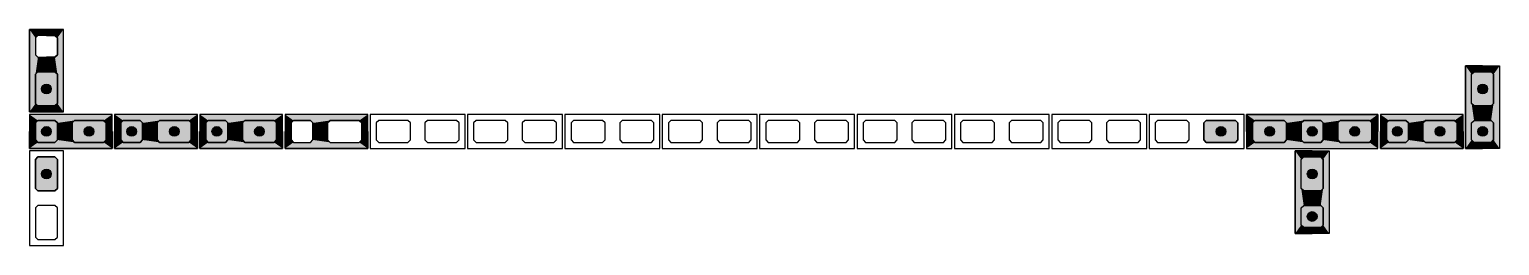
# Model space of a CAD drawing. Extents: x -1.9 to 86, y -1.6 to 61.
# Drawn here: x 35.64 to 47.72, y 27.08 to 28.86 of the extents above; entities that cross this region are included whole.
import ezdxf

# ---------------------------------------------------------------- set-up
doc = ezdxf.new("R2010")
doc.units = 0
doc.header["$MEASUREMENT"] = 0
for name, color, linetype in [('PENA_01', 1, 'CONTINUOUS'), ('PENA_02', 2, 'CONTINUOUS'), ('PENA_03', 3, 'CONTINUOUS'), ('PENA_11', 252, 'CONTINUOUS'), ('PENA_19', 240, 'CONTINUOUS'), ('PENA_21', 100, 'CONTINUOUS')]:
    doc.layers.add(name, color=color, linetype=linetype)

msp = doc.modelspace()

# ---------------------------------------------------------------- linework, layer by layer
at = {"layer": 'PENA_01', "linetype": 'Continuous'}
for points in [[(35.686, 28.788), (35.686, 28.648), (35.706, 28.628), (35.846, 28.628), (35.866, 28.648), (35.866, 28.788), (35.846, 28.808), (35.706, 28.808), (35.686, 28.788)], [(35.686, 28.488), (35.686, 28.248), (35.706, 28.228), (35.846, 28.228), (35.866, 28.248), (35.866, 28.488), (35.846, 28.508), (35.706, 28.508), (35.686, 28.488)], [(47.486, 28.248), (47.486, 28.488), (47.506, 28.508), (47.646, 28.508), (47.666, 28.488), (47.666, 28.248), (47.646, 28.228), (47.506, 28.228), (47.486, 28.248)], [(35.706, 27.928), (35.846, 27.928), (35.866, 27.948), (35.866, 28.088), (35.846, 28.108), (35.706, 28.108), (35.686, 28.088), (35.686, 27.948), (35.706, 27.928)], [(36.006, 27.928), (36.246, 27.928), (36.266, 27.948), (36.266, 28.088), (36.246, 28.108), (36.006, 28.108), (35.986, 28.088), (35.986, 27.948), (36.006, 27.928)], [(36.406, 27.928), (36.546, 27.928), (36.566, 27.948), (36.566, 28.088), (36.546, 28.108), (36.406, 28.108), (36.386, 28.088), (36.386, 27.948), (36.406, 27.928)], [(36.706, 27.928), (36.946, 27.928), (36.966, 27.948), (36.966, 28.088), (36.946, 28.108), (36.706, 28.108), (36.686, 28.088), (36.686, 27.948), (36.706, 27.928)], [(37.106, 27.928), (37.246, 27.928), (37.266, 27.948), (37.266, 28.088), (37.246, 28.108), (37.106, 28.108), (37.086, 28.088), (37.086, 27.948), (37.106, 27.928)], [(37.406, 27.928), (37.646, 27.928), (37.666, 27.948), (37.666, 28.088), (37.646, 28.108), (37.406, 28.108), (37.386, 28.088), (37.386, 27.948), (37.406, 27.928)], [(37.806, 27.928), (37.946, 27.928), (37.966, 27.948), (37.966, 28.088), (37.946, 28.108), (37.806, 28.108), (37.786, 28.088), (37.786, 27.948), (37.806, 27.928)], [(38.106, 27.928), (38.346, 27.928), (38.366, 27.948), (38.366, 28.088), (38.346, 28.108), (38.106, 28.108), (38.086, 28.088), (38.086, 27.948), (38.106, 27.928)], [(38.486, 27.948), (38.506, 27.928), (38.746, 27.928), (38.766, 27.948), (38.766, 28.088), (38.746, 28.108), (38.506, 28.108), (38.486, 28.088), (38.486, 27.948)], [(38.886, 27.948), (38.906, 27.928), (39.146, 27.928), (39.166, 27.948), (39.166, 28.088), (39.146, 28.108), (38.906, 28.108), (38.886, 28.088), (38.886, 27.948)], [(39.286, 27.948), (39.306, 27.928), (39.546, 27.928), (39.566, 27.948), (39.566, 28.088), (39.546, 28.108), (39.306, 28.108), (39.286, 28.088), (39.286, 27.948)], [(39.686, 27.948), (39.706, 27.928), (39.946, 27.928), (39.966, 27.948), (39.966, 28.088), (39.946, 28.108), (39.706, 28.108), (39.686, 28.088), (39.686, 27.948)], [(40.086, 27.948), (40.106, 27.928), (40.346, 27.928), (40.366, 27.948), (40.366, 28.088), (40.346, 28.108), (40.106, 28.108), (40.086, 28.088), (40.086, 27.948)], [(40.486, 27.948), (40.506, 27.928), (40.746, 27.928), (40.766, 27.948), (40.766, 28.088), (40.746, 28.108), (40.506, 28.108), (40.486, 28.088), (40.486, 27.948)], [(40.886, 27.948), (40.906, 27.928), (41.146, 27.928), (41.166, 27.948), (41.166, 28.088), (41.146, 28.108), (40.906, 28.108), (40.886, 28.088), (40.886, 27.948)], [(41.286, 27.948), (41.306, 27.928), (41.546, 27.928), (41.566, 27.948), (41.566, 28.088), (41.546, 28.108), (41.306, 28.108), (41.286, 28.088), (41.286, 27.948)], [(41.686, 27.948), (41.706, 27.928), (41.946, 27.928), (41.966, 27.948), (41.966, 28.088), (41.946, 28.108), (41.706, 28.108), (41.686, 28.088), (41.686, 27.948)], [(42.086, 27.948), (42.106, 27.928), (42.346, 27.928), (42.366, 27.948), (42.366, 28.088), (42.346, 28.108), (42.106, 28.108), (42.086, 28.088), (42.086, 27.948)], [(42.486, 27.948), (42.506, 27.928), (42.746, 27.928), (42.766, 27.948), (42.766, 28.088), (42.746, 28.108), (42.506, 28.108), (42.486, 28.088), (42.486, 27.948)], [(42.886, 27.948), (42.906, 27.928), (43.146, 27.928), (43.166, 27.948), (43.166, 28.088), (43.146, 28.108), (42.906, 28.108), (42.886, 28.088), (42.886, 27.948)], [(43.286, 27.948), (43.306, 27.928), (43.546, 27.928), (43.566, 27.948), (43.566, 28.088), (43.546, 28.108), (43.306, 28.108), (43.286, 28.088), (43.286, 27.948)], [(43.686, 27.948), (43.706, 27.928), (43.946, 27.928), (43.966, 27.948), (43.966, 28.088), (43.946, 28.108), (43.706, 28.108), (43.686, 28.088), (43.686, 27.948)], [(44.086, 27.948), (44.106, 27.928), (44.346, 27.928), (44.366, 27.948), (44.366, 28.088), (44.346, 28.108), (44.106, 28.108), (44.086, 28.088), (44.086, 27.948)], [(44.486, 27.948), (44.506, 27.928), (44.746, 27.928), (44.766, 27.948), (44.766, 28.088), (44.746, 28.108), (44.506, 28.108), (44.486, 28.088), (44.486, 27.948)], [(44.886, 27.948), (44.906, 27.928), (45.146, 27.928), (45.166, 27.948), (45.166, 28.088), (45.146, 28.108), (44.906, 28.108), (44.886, 28.088), (44.886, 27.948)], [(45.286, 27.948), (45.306, 27.928), (45.546, 27.928), (45.566, 27.948), (45.566, 28.088), (45.546, 28.108), (45.306, 28.108), (45.286, 28.088), (45.286, 27.948)], [(45.966, 28.088), (45.946, 28.108), (45.706, 28.108), (45.686, 28.088), (45.686, 27.948), (45.706, 27.928), (45.946, 27.928), (45.966, 27.948), (45.966, 28.088)], [(46.266, 28.088), (46.246, 28.108), (46.106, 28.108), (46.086, 28.088), (46.086, 27.948), (46.106, 27.928), (46.246, 27.928), (46.266, 27.948), (46.266, 28.088)], [(46.666, 28.088), (46.646, 28.108), (46.406, 28.108), (46.386, 28.088), (46.386, 27.948), (46.406, 27.928), (46.646, 27.928), (46.666, 27.948), (46.666, 28.088)], [(46.806, 27.928), (46.946, 27.928), (46.966, 27.948), (46.966, 28.088), (46.946, 28.108), (46.806, 28.108), (46.786, 28.088), (46.786, 27.948), (46.806, 27.928)], [(47.106, 27.928), (47.346, 27.928), (47.366, 27.948), (47.366, 28.088), (47.346, 28.108), (47.106, 28.108), (47.086, 28.088), (47.086, 27.948), (47.106, 27.928)], [(47.486, 27.948), (47.486, 28.088), (47.506, 28.108), (47.646, 28.108), (47.666, 28.088), (47.666, 27.948), (47.646, 27.928), (47.506, 27.928), (47.486, 27.948)], [(35.706, 27.808), (35.686, 27.788), (35.686, 27.548), (35.706, 27.528), (35.846, 27.528), (35.866, 27.548), (35.866, 27.788), (35.846, 27.808), (35.706, 27.808)], [(46.086, 27.548), (46.086, 27.788), (46.106, 27.808), (46.246, 27.808), (46.266, 27.788), (46.266, 27.548), (46.246, 27.528), (46.106, 27.528), (46.086, 27.548)], [(35.706, 27.408), (35.686, 27.388), (35.686, 27.148), (35.706, 27.128), (35.846, 27.128), (35.866, 27.148), (35.866, 27.388), (35.846, 27.408), (35.706, 27.408)], [(46.086, 27.248), (46.086, 27.388), (46.106, 27.408), (46.246, 27.408), (46.266, 27.388), (46.266, 27.248), (46.246, 27.228), (46.106, 27.228), (46.086, 27.248)]]:
    msp.add_lwpolyline(points, dxfattribs=at)
at = {"layer": 'PENA_02', "linetype": 'Continuous'}
for p, q in [((46.716, 28.158), (45.636, 28.158)), ((45.636, 28.158), (45.636, 27.878)), ((46.716, 27.878), (46.716, 28.158)), ((45.636, 27.878), (46.716, 27.878))]:
    msp.add_line(p, q, dxfattribs=at)
for points in [[(35.636, 28.858), (35.636, 28.178), (35.916, 28.178), (35.916, 28.858), (35.636, 28.858)], [(47.436, 27.878), (47.436, 28.558), (47.716, 28.558), (47.716, 27.878), (47.436, 27.878)], [(35.636, 27.878), (36.316, 27.878), (36.316, 28.158), (35.636, 28.158), (35.636, 27.878)], [(36.336, 27.878), (37.016, 27.878), (37.016, 28.158), (36.336, 28.158), (36.336, 27.878)], [(37.036, 27.878), (37.716, 27.878), (37.716, 28.158), (37.036, 28.158), (37.036, 27.878)], [(37.736, 27.878), (38.416, 27.878), (38.416, 28.158), (37.736, 28.158), (37.736, 27.878)], [(38.436, 27.878), (39.216, 27.878), (39.216, 28.158), (38.436, 28.158), (38.436, 27.878)], [(39.236, 27.878), (40.016, 27.878), (40.016, 28.158), (39.236, 28.158), (39.236, 27.878)], [(40.036, 27.878), (40.816, 27.878), (40.816, 28.158), (40.036, 28.158), (40.036, 27.878)], [(40.836, 27.878), (41.616, 27.878), (41.616, 28.158), (40.836, 28.158), (40.836, 27.878)], [(41.636, 27.878), (42.416, 27.878), (42.416, 28.158), (41.636, 28.158), (41.636, 27.878)], [(42.436, 27.878), (43.216, 27.878), (43.216, 28.158), (42.436, 28.158), (42.436, 27.878)], [(43.236, 27.878), (44.016, 27.878), (44.016, 28.158), (43.236, 28.158), (43.236, 27.878)], [(44.036, 27.878), (44.816, 27.878), (44.816, 28.158), (44.036, 28.158), (44.036, 27.878)], [(44.836, 27.878), (45.616, 27.878), (45.616, 28.158), (44.836, 28.158), (44.836, 27.878)], [(46.736, 27.878), (47.416, 27.878), (47.416, 28.158), (46.736, 28.158), (46.736, 27.878)], [(35.636, 27.858), (35.636, 27.078), (35.916, 27.078), (35.916, 27.858), (35.636, 27.858)], [(46.036, 27.178), (46.036, 27.858), (46.316, 27.858), (46.316, 27.178), (46.036, 27.178)]]:
    msp.add_lwpolyline(points, dxfattribs=at)
at = {"layer": 'PENA_03', "linetype": 'Continuous'}
for points in [[(35.706, 28.228), (35.686, 28.248), (35.686, 28.488), (35.706, 28.508), (35.846, 28.508), (35.866, 28.488), (35.866, 28.248), (35.846, 28.228), (35.706, 28.228)], [(47.646, 28.508), (47.666, 28.488), (47.666, 28.248), (47.646, 28.228), (47.506, 28.228), (47.486, 28.248), (47.486, 28.488), (47.506, 28.508), (47.646, 28.508)], [(35.846, 28.108), (35.866, 28.088), (35.866, 27.948), (35.846, 27.928), (35.706, 27.928), (35.686, 27.948), (35.686, 28.088), (35.706, 28.108), (35.846, 28.108)], [(36.266, 27.948), (36.246, 27.928), (36.006, 27.928), (35.986, 27.948), (35.986, 28.088), (36.006, 28.108), (36.246, 28.108), (36.266, 28.088), (36.266, 27.948)], [(36.546, 28.108), (36.566, 28.088), (36.566, 27.948), (36.546, 27.928), (36.406, 27.928), (36.386, 27.948), (36.386, 28.088), (36.406, 28.108), (36.546, 28.108)], [(36.966, 27.948), (36.946, 27.928), (36.706, 27.928), (36.686, 27.948), (36.686, 28.088), (36.706, 28.108), (36.946, 28.108), (36.966, 28.088), (36.966, 27.948)], [(37.246, 28.108), (37.266, 28.088), (37.266, 27.948), (37.246, 27.928), (37.106, 27.928), (37.086, 27.948), (37.086, 28.088), (37.106, 28.108), (37.246, 28.108)], [(37.666, 27.948), (37.646, 27.928), (37.406, 27.928), (37.386, 27.948), (37.386, 28.088), (37.406, 28.108), (37.646, 28.108), (37.666, 28.088), (37.666, 27.948)], [(45.566, 27.948), (45.546, 27.928), (45.306, 27.928), (45.286, 27.948), (45.286, 28.088), (45.306, 28.108), (45.546, 28.108), (45.566, 28.088), (45.566, 27.948)], [(45.966, 27.948), (45.946, 27.928), (45.706, 27.928), (45.686, 27.948), (45.686, 28.088), (45.706, 28.108), (45.946, 28.108), (45.966, 28.088), (45.966, 27.948)], [(46.246, 28.108), (46.266, 28.088), (46.266, 27.948), (46.246, 27.928), (46.106, 27.928), (46.086, 27.948), (46.086, 28.088), (46.106, 28.108), (46.246, 28.108)], [(46.666, 27.948), (46.646, 27.928), (46.406, 27.928), (46.386, 27.948), (46.386, 28.088), (46.406, 28.108), (46.646, 28.108), (46.666, 28.088), (46.666, 27.948)], [(46.946, 28.108), (46.966, 28.088), (46.966, 27.948), (46.946, 27.928), (46.806, 27.928), (46.786, 27.948), (46.786, 28.088), (46.806, 28.108), (46.946, 28.108)], [(47.366, 27.948), (47.346, 27.928), (47.106, 27.928), (47.086, 27.948), (47.086, 28.088), (47.106, 28.108), (47.346, 28.108), (47.366, 28.088), (47.366, 27.948)], [(47.486, 28.088), (47.506, 28.108), (47.646, 28.108), (47.666, 28.088), (47.666, 27.948), (47.646, 27.928), (47.506, 27.928), (47.486, 27.948), (47.486, 28.088)], [(35.846, 27.808), (35.866, 27.788), (35.866, 27.548), (35.846, 27.528), (35.706, 27.528), (35.686, 27.548), (35.686, 27.788), (35.706, 27.808), (35.846, 27.808)], [(46.246, 27.808), (46.266, 27.788), (46.266, 27.548), (46.246, 27.528), (46.106, 27.528), (46.086, 27.548), (46.086, 27.788), (46.106, 27.808), (46.246, 27.808)], [(46.086, 27.388), (46.106, 27.408), (46.246, 27.408), (46.266, 27.388), (46.266, 27.248), (46.246, 27.228), (46.106, 27.228), (46.086, 27.248), (46.086, 27.388)]]:
    msp.add_lwpolyline(points, dxfattribs=at)
for centre in [(35.776, 28.368), (47.576, 28.368), (35.776, 28.018), (36.126, 28.018), (36.476, 28.018), (36.826, 28.018), (37.176, 28.018), (37.526, 28.018), (45.426, 28.018), (45.826, 28.018), (46.176, 28.018), (46.526, 28.018), (46.876, 28.018), (47.226, 28.018), (47.576, 28.018), (35.776, 27.668), (46.176, 27.668), (46.176, 27.318)]:
    msp.add_circle(centre, 0.04, dxfattribs=at)
for points in [[(35.816, 28.368), (35.756, 28.403), (35.738, 28.382)], [(35.816, 28.368), (35.783, 28.408), (35.756, 28.403)], [(35.816, 28.368), (35.806, 28.394), (35.783, 28.408)], [(47.616, 28.368), (47.556, 28.403), (47.538, 28.382)], [(47.616, 28.368), (47.583, 28.408), (47.556, 28.403)], [(47.616, 28.368), (47.606, 28.394), (47.583, 28.408)], [(35.816, 28.368), (35.738, 28.382), (35.738, 28.354)], [(35.816, 28.368), (35.738, 28.354), (35.756, 28.333)], [(35.816, 28.368), (35.756, 28.333), (35.783, 28.329)], [(35.816, 28.368), (35.783, 28.329), (35.806, 28.342)], [(35.816, 28.368), (35.806, 28.342), (35.816, 28.368)], [(47.616, 28.368), (47.538, 28.382), (47.538, 28.354)], [(47.616, 28.368), (47.538, 28.354), (47.556, 28.333)], [(47.616, 28.368), (47.556, 28.333), (47.583, 28.329)], [(47.616, 28.368), (47.583, 28.329), (47.606, 28.342)], [(47.616, 28.368), (47.606, 28.342), (47.616, 28.368)], [(35.816, 28.018), (35.756, 28.053), (35.738, 28.032)], [(35.816, 28.018), (35.738, 28.032), (35.738, 28.004)], [(35.816, 28.018), (35.783, 28.058), (35.756, 28.053)], [(35.816, 28.018), (35.806, 28.044), (35.783, 28.058)], [(36.166, 28.018), (36.106, 28.053), (36.088, 28.032)], [(36.166, 28.018), (36.088, 28.032), (36.088, 28.004)], [(36.166, 28.018), (36.133, 28.058), (36.106, 28.053)], [(36.166, 28.018), (36.156, 28.044), (36.133, 28.058)], [(36.516, 28.018), (36.456, 28.053), (36.438, 28.032)], [(36.516, 28.018), (36.438, 28.032), (36.438, 28.004)], [(36.516, 28.018), (36.483, 28.058), (36.456, 28.053)], [(36.516, 28.018), (36.506, 28.044), (36.483, 28.058)], [(36.866, 28.018), (36.806, 28.053), (36.788, 28.032)], [(36.866, 28.018), (36.788, 28.032), (36.788, 28.004)], [(36.866, 28.018), (36.833, 28.058), (36.806, 28.053)], [(36.866, 28.018), (36.856, 28.044), (36.833, 28.058)], [(37.216, 28.018), (37.156, 28.053), (37.138, 28.032)], [(37.216, 28.018), (37.138, 28.032), (37.138, 28.004)], [(37.216, 28.018), (37.183, 28.058), (37.156, 28.053)], [(37.216, 28.018), (37.206, 28.044), (37.183, 28.058)], [(37.566, 28.018), (37.506, 28.053), (37.488, 28.032)], [(37.566, 28.018), (37.488, 28.032), (37.488, 28.004)], [(37.566, 28.018), (37.533, 28.058), (37.506, 28.053)], [(37.566, 28.018), (37.556, 28.044), (37.533, 28.058)], [(45.466, 28.018), (45.406, 28.053), (45.388, 28.032)], [(45.466, 28.018), (45.388, 28.032), (45.388, 28.004)], [(45.466, 28.018), (45.433, 28.058), (45.406, 28.053)], [(45.466, 28.018), (45.456, 28.044), (45.433, 28.058)], [(45.866, 28.018), (45.806, 28.053), (45.788, 28.032)], [(45.866, 28.018), (45.788, 28.032), (45.788, 28.004)], [(45.866, 28.018), (45.833, 28.058), (45.806, 28.053)], [(45.866, 28.018), (45.856, 28.044), (45.833, 28.058)], [(46.216, 28.018), (46.156, 28.053), (46.138, 28.032)], [(46.216, 28.018), (46.138, 28.032), (46.138, 28.004)], [(46.216, 28.018), (46.183, 28.058), (46.156, 28.053)], [(46.216, 28.018), (46.206, 28.044), (46.183, 28.058)], [(46.566, 28.018), (46.506, 28.053), (46.488, 28.032)], [(46.566, 28.018), (46.488, 28.032), (46.488, 28.004)], [(46.566, 28.018), (46.533, 28.058), (46.506, 28.053)], [(46.566, 28.018), (46.556, 28.044), (46.533, 28.058)], [(46.916, 28.018), (46.856, 28.053), (46.838, 28.032)], [(46.916, 28.018), (46.838, 28.032), (46.838, 28.004)], [(46.916, 28.018), (46.883, 28.058), (46.856, 28.053)], [(46.916, 28.018), (46.906, 28.044), (46.883, 28.058)], [(47.266, 28.018), (47.206, 28.053), (47.188, 28.032)], [(47.266, 28.018), (47.188, 28.032), (47.188, 28.004)], [(47.266, 28.018), (47.233, 28.058), (47.206, 28.053)], [(47.266, 28.018), (47.256, 28.044), (47.233, 28.058)], [(47.616, 28.018), (47.556, 28.053), (47.538, 28.032)], [(47.616, 28.018), (47.538, 28.032), (47.538, 28.004)], [(47.616, 28.018), (47.583, 28.058), (47.556, 28.053)], [(47.616, 28.018), (47.606, 28.044), (47.583, 28.058)], [(35.816, 28.018), (35.738, 28.004), (35.756, 27.983)], [(35.816, 28.018), (35.756, 27.983), (35.783, 27.979)], [(35.816, 28.018), (35.783, 27.979), (35.806, 27.992)], [(35.816, 28.018), (35.806, 27.992), (35.816, 28.018)], [(36.166, 28.018), (36.088, 28.004), (36.106, 27.983)], [(36.166, 28.018), (36.106, 27.983), (36.133, 27.979)], [(36.166, 28.018), (36.133, 27.979), (36.156, 27.992)], [(36.166, 28.018), (36.156, 27.992), (36.166, 28.018)], [(36.516, 28.018), (36.438, 28.004), (36.456, 27.983)], [(36.516, 28.018), (36.456, 27.983), (36.483, 27.979)], [(36.516, 28.018), (36.483, 27.979), (36.506, 27.992)], [(36.516, 28.018), (36.506, 27.992), (36.516, 28.018)], [(36.866, 28.018), (36.788, 28.004), (36.806, 27.983)], [(36.866, 28.018), (36.806, 27.983), (36.833, 27.979)], [(36.866, 28.018), (36.833, 27.979), (36.856, 27.992)], [(36.866, 28.018), (36.856, 27.992), (36.866, 28.018)], [(37.216, 28.018), (37.138, 28.004), (37.156, 27.983)], [(37.216, 28.018), (37.156, 27.983), (37.183, 27.979)], [(37.216, 28.018), (37.183, 27.979), (37.206, 27.992)], [(37.216, 28.018), (37.206, 27.992), (37.216, 28.018)], [(37.566, 28.018), (37.488, 28.004), (37.506, 27.983)], [(37.566, 28.018), (37.506, 27.983), (37.533, 27.979)], [(37.566, 28.018), (37.533, 27.979), (37.556, 27.992)], [(37.566, 28.018), (37.556, 27.992), (37.566, 28.018)], [(45.466, 28.018), (45.388, 28.004), (45.406, 27.983)], [(45.466, 28.018), (45.406, 27.983), (45.433, 27.979)], [(45.466, 28.018), (45.433, 27.979), (45.456, 27.992)], [(45.466, 28.018), (45.456, 27.992), (45.466, 28.018)], [(45.866, 28.018), (45.788, 28.004), (45.806, 27.983)], [(45.866, 28.018), (45.806, 27.983), (45.833, 27.979)], [(45.866, 28.018), (45.833, 27.979), (45.856, 27.992)], [(45.866, 28.018), (45.856, 27.992), (45.866, 28.018)], [(46.216, 28.018), (46.138, 28.004), (46.156, 27.983)], [(46.216, 28.018), (46.156, 27.983), (46.183, 27.979)], [(46.216, 28.018), (46.183, 27.979), (46.206, 27.992)], [(46.216, 28.018), (46.206, 27.992), (46.216, 28.018)], [(46.566, 28.018), (46.488, 28.004), (46.506, 27.983)], [(46.566, 28.018), (46.506, 27.983), (46.533, 27.979)], [(46.566, 28.018), (46.533, 27.979), (46.556, 27.992)], [(46.566, 28.018), (46.556, 27.992), (46.566, 28.018)], [(46.916, 28.018), (46.838, 28.004), (46.856, 27.983)], [(46.916, 28.018), (46.856, 27.983), (46.883, 27.979)], [(46.916, 28.018), (46.883, 27.979), (46.906, 27.992)], [(46.916, 28.018), (46.906, 27.992), (46.916, 28.018)], [(47.266, 28.018), (47.188, 28.004), (47.206, 27.983)], [(47.266, 28.018), (47.206, 27.983), (47.233, 27.979)], [(47.266, 28.018), (47.233, 27.979), (47.256, 27.992)], [(47.266, 28.018), (47.256, 27.992), (47.266, 28.018)], [(47.616, 28.018), (47.538, 28.004), (47.556, 27.983)], [(47.616, 28.018), (47.556, 27.983), (47.583, 27.979)], [(47.616, 28.018), (47.583, 27.979), (47.606, 27.992)], [(47.616, 28.018), (47.606, 27.992), (47.616, 28.018)], [(35.816, 27.668), (35.756, 27.703), (35.738, 27.682)], [(35.816, 27.668), (35.738, 27.682), (35.738, 27.654)], [(35.816, 27.668), (35.738, 27.654), (35.756, 27.633)], [(35.816, 27.668), (35.783, 27.708), (35.756, 27.703)], [(35.816, 27.668), (35.756, 27.633), (35.783, 27.629)], [(35.816, 27.668), (35.806, 27.694), (35.783, 27.708)], [(35.816, 27.668), (35.783, 27.629), (35.806, 27.642)], [(35.816, 27.668), (35.806, 27.642), (35.816, 27.668)], [(46.216, 27.668), (46.156, 27.703), (46.138, 27.682)], [(46.216, 27.668), (46.138, 27.682), (46.138, 27.654)], [(46.216, 27.668), (46.138, 27.654), (46.156, 27.633)], [(46.216, 27.668), (46.183, 27.708), (46.156, 27.703)], [(46.216, 27.668), (46.156, 27.633), (46.183, 27.629)], [(46.216, 27.668), (46.206, 27.694), (46.183, 27.708)], [(46.216, 27.668), (46.183, 27.629), (46.206, 27.642)], [(46.216, 27.668), (46.206, 27.642), (46.216, 27.668)], [(46.216, 27.318), (46.156, 27.353), (46.138, 27.332)], [(46.216, 27.318), (46.138, 27.332), (46.138, 27.304)], [(46.216, 27.318), (46.138, 27.304), (46.156, 27.283)], [(46.216, 27.318), (46.183, 27.358), (46.156, 27.353)], [(46.216, 27.318), (46.156, 27.283), (46.183, 27.279)], [(46.216, 27.318), (46.206, 27.344), (46.183, 27.358)], [(46.216, 27.318), (46.183, 27.279), (46.206, 27.292)], [(46.216, 27.318), (46.206, 27.292), (46.216, 27.318)]]:
    msp.add_solid(points, dxfattribs=at)
at = {"layer": 'PENA_11', "linetype": 'Continuous'}
for points in [[(35.706, 28.228), (35.686, 28.488), (35.706, 28.508)], [(35.706, 28.228), (35.686, 28.248), (35.686, 28.488)], [(35.706, 28.228), (35.706, 28.508), (35.846, 28.508)], [(35.706, 28.228), (35.846, 28.508), (35.866, 28.488)], [(35.706, 28.228), (35.866, 28.488), (35.866, 28.248)], [(47.646, 28.508), (47.506, 28.228), (47.486, 28.248)], [(47.646, 28.508), (47.486, 28.248), (47.486, 28.488)], [(47.646, 28.508), (47.486, 28.488), (47.506, 28.508)], [(47.646, 28.508), (47.646, 28.228), (47.506, 28.228)], [(47.646, 28.508), (47.506, 28.508), (47.646, 28.508)], [(47.646, 28.508), (47.666, 28.488), (47.666, 28.248)], [(47.646, 28.508), (47.666, 28.248), (47.646, 28.228)], [(35.706, 28.228), (35.866, 28.248), (35.846, 28.228)], [(35.706, 28.228), (35.846, 28.228), (35.706, 28.228)], [(35.846, 28.108), (35.706, 27.928), (35.686, 27.948)], [(35.846, 28.108), (35.686, 27.948), (35.686, 28.088)], [(35.846, 28.108), (35.686, 28.088), (35.706, 28.108)], [(35.846, 28.108), (35.846, 27.928), (35.706, 27.928)], [(35.846, 28.108), (35.706, 28.108), (35.846, 28.108)], [(35.846, 28.108), (35.866, 28.088), (35.866, 27.948)], [(35.846, 28.108), (35.866, 27.948), (35.846, 27.928)], [(36.266, 27.948), (35.986, 28.088), (36.006, 28.108)], [(36.266, 27.948), (35.986, 27.948), (35.986, 28.088)], [(36.266, 27.948), (36.006, 28.108), (36.246, 28.108)], [(36.266, 27.948), (36.246, 28.108), (36.266, 28.088)], [(36.266, 27.948), (36.266, 28.088), (36.266, 27.948)], [(36.546, 28.108), (36.406, 27.928), (36.386, 27.948)], [(36.546, 28.108), (36.386, 27.948), (36.386, 28.088)], [(36.546, 28.108), (36.386, 28.088), (36.406, 28.108)], [(36.546, 28.108), (36.546, 27.928), (36.406, 27.928)], [(36.546, 28.108), (36.406, 28.108), (36.546, 28.108)], [(36.546, 28.108), (36.566, 28.088), (36.566, 27.948)], [(36.546, 28.108), (36.566, 27.948), (36.546, 27.928)], [(36.966, 27.948), (36.686, 28.088), (36.706, 28.108)], [(36.966, 27.948), (36.686, 27.948), (36.686, 28.088)], [(36.966, 27.948), (36.706, 28.108), (36.946, 28.108)], [(36.966, 27.948), (36.946, 28.108), (36.966, 28.088)], [(36.966, 27.948), (36.966, 28.088), (36.966, 27.948)], [(37.246, 28.108), (37.106, 27.928), (37.086, 27.948)], [(37.246, 28.108), (37.086, 27.948), (37.086, 28.088)], [(37.246, 28.108), (37.086, 28.088), (37.106, 28.108)], [(37.246, 28.108), (37.246, 27.928), (37.106, 27.928)], [(37.246, 28.108), (37.106, 28.108), (37.246, 28.108)], [(37.246, 28.108), (37.266, 28.088), (37.266, 27.948)], [(37.246, 28.108), (37.266, 27.948), (37.246, 27.928)], [(37.666, 27.948), (37.386, 28.088), (37.406, 28.108)], [(37.666, 27.948), (37.386, 27.948), (37.386, 28.088)], [(37.666, 27.948), (37.406, 28.108), (37.646, 28.108)], [(37.666, 27.948), (37.646, 28.108), (37.666, 28.088)], [(37.666, 27.948), (37.666, 28.088), (37.666, 27.948)], [(45.566, 27.948), (45.286, 28.088), (45.306, 28.108)], [(45.566, 27.948), (45.286, 27.948), (45.286, 28.088)], [(45.566, 27.948), (45.306, 28.108), (45.546, 28.108)], [(45.566, 27.948), (45.546, 28.108), (45.566, 28.088)], [(45.566, 27.948), (45.566, 28.088), (45.566, 27.948)], [(45.966, 27.948), (45.686, 28.088), (45.706, 28.108)], [(45.966, 27.948), (45.686, 27.948), (45.686, 28.088)], [(45.966, 27.948), (45.706, 28.108), (45.946, 28.108)], [(45.966, 27.948), (45.946, 28.108), (45.966, 28.088)], [(45.966, 27.948), (45.966, 28.088), (45.966, 27.948)], [(46.246, 28.108), (46.106, 27.928), (46.086, 27.948)], [(46.246, 28.108), (46.086, 27.948), (46.086, 28.088)], [(46.246, 28.108), (46.086, 28.088), (46.106, 28.108)], [(46.246, 28.108), (46.246, 27.928), (46.106, 27.928)], [(46.246, 28.108), (46.106, 28.108), (46.246, 28.108)], [(46.246, 28.108), (46.266, 28.088), (46.266, 27.948)], [(46.246, 28.108), (46.266, 27.948), (46.246, 27.928)], [(46.666, 27.948), (46.386, 28.088), (46.406, 28.108)], [(46.666, 27.948), (46.386, 27.948), (46.386, 28.088)], [(46.666, 27.948), (46.406, 28.108), (46.646, 28.108)], [(46.666, 27.948), (46.646, 28.108), (46.666, 28.088)], [(46.666, 27.948), (46.666, 28.088), (46.666, 27.948)], [(46.946, 28.108), (46.806, 27.928), (46.786, 27.948)], [(46.946, 28.108), (46.786, 27.948), (46.786, 28.088)], [(46.946, 28.108), (46.786, 28.088), (46.806, 28.108)], [(46.946, 28.108), (46.946, 27.928), (46.806, 27.928)], [(46.946, 28.108), (46.806, 28.108), (46.946, 28.108)], [(46.946, 28.108), (46.966, 28.088), (46.966, 27.948)], [(46.946, 28.108), (46.966, 27.948), (46.946, 27.928)], [(47.366, 27.948), (47.086, 28.088), (47.106, 28.108)], [(47.366, 27.948), (47.086, 27.948), (47.086, 28.088)], [(47.366, 27.948), (47.106, 28.108), (47.346, 28.108)], [(47.366, 27.948), (47.346, 28.108), (47.366, 28.088)], [(47.366, 27.948), (47.366, 28.088), (47.366, 27.948)], [(47.486, 28.088), (47.506, 28.108), (47.646, 28.108)], [(47.486, 28.088), (47.646, 28.108), (47.666, 28.088)], [(47.486, 28.088), (47.666, 28.088), (47.666, 27.948)], [(47.486, 28.088), (47.666, 27.948), (47.646, 27.928)], [(47.486, 28.088), (47.646, 27.928), (47.506, 27.928)], [(47.486, 28.088), (47.506, 27.928), (47.486, 27.948)], [(47.486, 28.088), (47.486, 27.948), (47.486, 28.088)], [(36.266, 27.948), (36.006, 27.928), (35.986, 27.948)], [(36.266, 27.948), (36.246, 27.928), (36.006, 27.928)], [(36.966, 27.948), (36.706, 27.928), (36.686, 27.948)], [(36.966, 27.948), (36.946, 27.928), (36.706, 27.928)], [(37.666, 27.948), (37.406, 27.928), (37.386, 27.948)], [(37.666, 27.948), (37.646, 27.928), (37.406, 27.928)], [(45.566, 27.948), (45.306, 27.928), (45.286, 27.948)], [(45.566, 27.948), (45.546, 27.928), (45.306, 27.928)], [(45.966, 27.948), (45.706, 27.928), (45.686, 27.948)], [(45.966, 27.948), (45.946, 27.928), (45.706, 27.928)], [(46.666, 27.948), (46.406, 27.928), (46.386, 27.948)], [(46.666, 27.948), (46.646, 27.928), (46.406, 27.928)], [(47.366, 27.948), (47.106, 27.928), (47.086, 27.948)], [(47.366, 27.948), (47.346, 27.928), (47.106, 27.928)], [(35.846, 27.808), (35.706, 27.528), (35.686, 27.548)], [(35.846, 27.808), (35.686, 27.548), (35.686, 27.788)], [(35.846, 27.808), (35.686, 27.788), (35.706, 27.808)], [(35.846, 27.808), (35.846, 27.528), (35.706, 27.528)], [(35.846, 27.808), (35.706, 27.808), (35.846, 27.808)], [(35.846, 27.808), (35.866, 27.788), (35.866, 27.548)], [(35.846, 27.808), (35.866, 27.548), (35.846, 27.528)], [(46.246, 27.808), (46.106, 27.528), (46.086, 27.548)], [(46.246, 27.808), (46.086, 27.548), (46.086, 27.788)], [(46.246, 27.808), (46.086, 27.788), (46.106, 27.808)], [(46.246, 27.808), (46.246, 27.528), (46.106, 27.528)], [(46.246, 27.808), (46.106, 27.808), (46.246, 27.808)], [(46.246, 27.808), (46.266, 27.788), (46.266, 27.548)], [(46.246, 27.808), (46.266, 27.548), (46.246, 27.528)], [(46.086, 27.388), (46.106, 27.408), (46.246, 27.408)], [(46.086, 27.388), (46.246, 27.408), (46.266, 27.388)], [(46.086, 27.388), (46.266, 27.388), (46.266, 27.248)], [(46.086, 27.388), (46.266, 27.248), (46.246, 27.228)], [(46.086, 27.388), (46.246, 27.228), (46.106, 27.228)], [(46.086, 27.388), (46.106, 27.228), (46.086, 27.248)], [(46.086, 27.388), (46.086, 27.248), (46.086, 27.388)]]:
    msp.add_solid(points, dxfattribs=at)
at = {"layer": 'PENA_19', "linetype": 'Continuous'}
for points in [[(46.716, 28.018), (46.666, 28.018), (46.666, 28.088), (46.646, 28.108), (46.406, 28.108), (46.386, 28.088), (46.386, 28.018), (46.266, 28.018), (46.266, 28.088), (46.246, 28.108), (46.106, 28.108), (46.086, 28.088), (46.086, 28.018), (45.966, 28.018), (45.966, 28.088), (45.946, 28.108), (45.706, 28.108), (45.686, 28.088), (45.686, 28.018), (45.636, 28.018), (45.636, 28.158), (46.716, 28.158), (46.716, 28.018)], [(46.716, 28.018), (46.666, 28.018), (46.666, 27.948), (46.646, 27.928), (46.406, 27.928), (46.386, 27.948), (46.386, 28.018), (46.266, 28.018), (46.266, 27.948), (46.246, 27.928), (46.106, 27.928), (46.086, 27.948), (46.086, 28.018), (45.966, 28.018), (45.966, 27.948), (45.946, 27.928), (45.706, 27.928), (45.686, 27.948), (45.686, 28.018), (45.636, 28.018), (45.636, 27.878), (46.716, 27.878), (46.716, 28.018)]]:
    msp.add_lwpolyline(points, dxfattribs=at)
for points in [[(46.716, 28.158), (45.706, 28.108), (45.636, 28.158)], [(45.706, 28.108), (45.686, 28.088), (45.636, 28.158)], [(45.636, 28.158), (45.686, 28.088), (45.636, 28.018)], [(45.946, 28.108), (45.706, 28.108), (46.716, 28.158)], [(46.106, 28.108), (45.946, 28.108), (46.716, 28.158)], [(46.716, 28.158), (46.246, 28.108), (46.106, 28.108)], [(46.246, 28.108), (46.716, 28.158), (46.266, 28.088)], [(46.716, 28.158), (46.406, 28.108), (46.266, 28.088)], [(46.646, 28.108), (46.406, 28.108), (46.716, 28.158)], [(46.666, 28.088), (46.646, 28.108), (46.716, 28.158)], [(46.716, 28.018), (46.666, 28.018), (46.716, 28.158)], [(46.666, 28.018), (46.666, 28.088), (46.716, 28.158)], [(45.686, 28.088), (45.686, 28.018), (45.636, 28.018)], [(45.966, 28.088), (45.946, 28.108), (46.106, 28.108)], [(45.966, 28.018), (45.966, 28.088), (46.106, 28.108)], [(45.966, 28.018), (46.106, 28.108), (46.086, 28.088)], [(45.966, 28.018), (46.086, 28.088), (46.086, 28.018)], [(46.266, 28.088), (46.406, 28.108), (46.266, 28.018)], [(46.406, 28.108), (46.386, 28.088), (46.266, 28.018)], [(46.266, 28.018), (46.386, 28.088), (46.386, 28.018)], [(45.636, 27.878), (45.686, 27.948), (45.636, 28.018)], [(45.686, 27.948), (45.686, 28.018), (45.636, 28.018)], [(45.706, 27.928), (45.686, 27.948), (45.636, 27.878)], [(46.716, 27.878), (45.706, 27.928), (45.636, 27.878)], [(45.946, 27.928), (45.706, 27.928), (46.716, 27.878)], [(45.966, 27.948), (45.946, 27.928), (46.106, 27.928)], [(46.106, 27.928), (45.946, 27.928), (46.716, 27.878)], [(45.966, 28.018), (45.966, 27.948), (46.106, 27.928)], [(45.966, 28.018), (46.106, 27.928), (46.086, 27.948)], [(45.966, 28.018), (46.086, 27.948), (46.086, 28.018)], [(46.716, 27.878), (46.246, 27.928), (46.106, 27.928)], [(46.246, 27.928), (46.716, 27.878), (46.266, 27.948)], [(46.266, 27.948), (46.406, 27.928), (46.266, 28.018)], [(46.406, 27.928), (46.386, 27.948), (46.266, 28.018)], [(46.266, 28.018), (46.386, 27.948), (46.386, 28.018)], [(46.716, 27.878), (46.406, 27.928), (46.266, 27.948)], [(46.646, 27.928), (46.406, 27.928), (46.716, 27.878)], [(46.666, 27.948), (46.646, 27.928), (46.716, 27.878)], [(46.716, 28.018), (46.666, 28.018), (46.716, 27.878)], [(46.666, 28.018), (46.666, 27.948), (46.716, 27.878)]]:
    msp.add_solid(points, dxfattribs=at)
at = {"layer": 'PENA_21', "linetype": 'Continuous'}
for points in [[(35.776, 28.858), (35.776, 28.808), (35.706, 28.808), (35.686, 28.788), (35.686, 28.648), (35.706, 28.628), (35.776, 28.628), (35.776, 28.508), (35.706, 28.508), (35.686, 28.488), (35.686, 28.248), (35.706, 28.228), (35.776, 28.228), (35.776, 28.178), (35.636, 28.178), (35.636, 28.858), (35.776, 28.858)], [(35.776, 28.858), (35.776, 28.808), (35.846, 28.808), (35.866, 28.788), (35.866, 28.648), (35.846, 28.628), (35.776, 28.628), (35.776, 28.508), (35.846, 28.508), (35.866, 28.488), (35.866, 28.248), (35.846, 28.228), (35.776, 28.228), (35.776, 28.178), (35.916, 28.178), (35.916, 28.858), (35.776, 28.858)], [(47.576, 27.878), (47.576, 27.928), (47.506, 27.928), (47.486, 27.948), (47.486, 28.088), (47.506, 28.108), (47.576, 28.108), (47.576, 28.228), (47.506, 28.228), (47.486, 28.248), (47.486, 28.488), (47.506, 28.508), (47.576, 28.508), (47.576, 28.558), (47.436, 28.558), (47.436, 27.878), (47.576, 27.878)], [(47.576, 27.878), (47.576, 27.928), (47.646, 27.928), (47.666, 27.948), (47.666, 28.088), (47.646, 28.108), (47.576, 28.108), (47.576, 28.228), (47.646, 28.228), (47.666, 28.248), (47.666, 28.488), (47.646, 28.508), (47.576, 28.508), (47.576, 28.558), (47.716, 28.558), (47.716, 27.878), (47.576, 27.878)], [(35.636, 28.018), (35.686, 28.018), (35.686, 28.088), (35.706, 28.108), (35.846, 28.108), (35.866, 28.088), (35.866, 28.018), (35.986, 28.018), (35.986, 28.088), (36.006, 28.108), (36.246, 28.108), (36.266, 28.088), (36.266, 28.018), (36.316, 28.018), (36.316, 28.158), (35.636, 28.158), (35.636, 28.018)], [(36.336, 28.018), (36.386, 28.018), (36.386, 28.088), (36.406, 28.108), (36.546, 28.108), (36.566, 28.088), (36.566, 28.018), (36.686, 28.018), (36.686, 28.088), (36.706, 28.108), (36.946, 28.108), (36.966, 28.088), (36.966, 28.018), (37.016, 28.018), (37.016, 28.158), (36.336, 28.158), (36.336, 28.018)], [(37.036, 28.018), (37.086, 28.018), (37.086, 28.088), (37.106, 28.108), (37.246, 28.108), (37.266, 28.088), (37.266, 28.018), (37.386, 28.018), (37.386, 28.088), (37.406, 28.108), (37.646, 28.108), (37.666, 28.088), (37.666, 28.018), (37.716, 28.018), (37.716, 28.158), (37.036, 28.158), (37.036, 28.018)], [(37.736, 28.018), (37.786, 28.018), (37.786, 28.088), (37.806, 28.108), (37.946, 28.108), (37.966, 28.088), (37.966, 28.018), (38.086, 28.018), (38.086, 28.088), (38.106, 28.108), (38.346, 28.108), (38.366, 28.088), (38.366, 28.018), (38.416, 28.018), (38.416, 28.158), (37.736, 28.158), (37.736, 28.018)], [(46.736, 28.018), (46.786, 28.018), (46.786, 28.088), (46.806, 28.108), (46.946, 28.108), (46.966, 28.088), (46.966, 28.018), (47.086, 28.018), (47.086, 28.088), (47.106, 28.108), (47.346, 28.108), (47.366, 28.088), (47.366, 28.018), (47.416, 28.018), (47.416, 28.158), (46.736, 28.158), (46.736, 28.018)], [(35.636, 28.018), (35.686, 28.018), (35.686, 27.948), (35.706, 27.928), (35.846, 27.928), (35.866, 27.948), (35.866, 28.018), (35.986, 28.018), (35.986, 27.948), (36.006, 27.928), (36.246, 27.928), (36.266, 27.948), (36.266, 28.018), (36.316, 28.018), (36.316, 27.878), (35.636, 27.878), (35.636, 28.018)], [(36.336, 28.018), (36.386, 28.018), (36.386, 27.948), (36.406, 27.928), (36.546, 27.928), (36.566, 27.948), (36.566, 28.018), (36.686, 28.018), (36.686, 27.948), (36.706, 27.928), (36.946, 27.928), (36.966, 27.948), (36.966, 28.018), (37.016, 28.018), (37.016, 27.878), (36.336, 27.878), (36.336, 28.018)], [(37.036, 28.018), (37.086, 28.018), (37.086, 27.948), (37.106, 27.928), (37.246, 27.928), (37.266, 27.948), (37.266, 28.018), (37.386, 28.018), (37.386, 27.948), (37.406, 27.928), (37.646, 27.928), (37.666, 27.948), (37.666, 28.018), (37.716, 28.018), (37.716, 27.878), (37.036, 27.878), (37.036, 28.018)], [(37.736, 28.018), (37.786, 28.018), (37.786, 27.948), (37.806, 27.928), (37.946, 27.928), (37.966, 27.948), (37.966, 28.018), (38.086, 28.018), (38.086, 27.948), (38.106, 27.928), (38.346, 27.928), (38.366, 27.948), (38.366, 28.018), (38.416, 28.018), (38.416, 27.878), (37.736, 27.878), (37.736, 28.018)], [(46.736, 28.018), (46.786, 28.018), (46.786, 27.948), (46.806, 27.928), (46.946, 27.928), (46.966, 27.948), (46.966, 28.018), (47.086, 28.018), (47.086, 27.948), (47.106, 27.928), (47.346, 27.928), (47.366, 27.948), (47.366, 28.018), (47.416, 28.018), (47.416, 27.878), (46.736, 27.878), (46.736, 28.018)], [(46.176, 27.178), (46.176, 27.228), (46.106, 27.228), (46.086, 27.248), (46.086, 27.388), (46.106, 27.408), (46.176, 27.408), (46.176, 27.528), (46.106, 27.528), (46.086, 27.548), (46.086, 27.788), (46.106, 27.808), (46.176, 27.808), (46.176, 27.858), (46.036, 27.858), (46.036, 27.178), (46.176, 27.178)], [(46.176, 27.178), (46.176, 27.228), (46.246, 27.228), (46.266, 27.248), (46.266, 27.388), (46.246, 27.408), (46.176, 27.408), (46.176, 27.528), (46.246, 27.528), (46.266, 27.548), (46.266, 27.788), (46.246, 27.808), (46.176, 27.808), (46.176, 27.858), (46.316, 27.858), (46.316, 27.178), (46.176, 27.178)]]:
    msp.add_lwpolyline(points, dxfattribs=at)
for points in [[(35.706, 28.808), (35.686, 28.788), (35.636, 28.858)], [(35.706, 28.808), (35.636, 28.858), (35.776, 28.858)], [(35.636, 28.858), (35.686, 28.788), (35.636, 28.178)], [(35.636, 28.178), (35.686, 28.788), (35.686, 28.248)], [(35.686, 28.248), (35.686, 28.788), (35.686, 28.648)], [(35.706, 28.808), (35.776, 28.858), (35.776, 28.808)], [(35.916, 28.858), (35.776, 28.858), (35.846, 28.808)], [(35.846, 28.808), (35.776, 28.858), (35.776, 28.808)], [(35.866, 28.788), (35.916, 28.858), (35.846, 28.808)], [(35.916, 28.178), (35.916, 28.858), (35.866, 28.788)], [(35.866, 28.648), (35.916, 28.178), (35.866, 28.788)], [(35.686, 28.248), (35.686, 28.488), (35.686, 28.648)], [(35.706, 28.628), (35.686, 28.488), (35.686, 28.648)], [(35.846, 28.628), (35.866, 28.488), (35.866, 28.648)], [(35.866, 28.488), (35.916, 28.178), (35.866, 28.648)], [(35.706, 28.628), (35.706, 28.508), (35.686, 28.488)], [(35.776, 28.628), (35.706, 28.508), (35.706, 28.628)], [(35.776, 28.628), (35.776, 28.508), (35.706, 28.508)], [(35.776, 28.628), (35.846, 28.508), (35.846, 28.628)], [(35.776, 28.628), (35.776, 28.508), (35.846, 28.508)], [(35.846, 28.508), (35.866, 28.488), (35.846, 28.628)], [(47.576, 28.558), (47.436, 28.558), (47.506, 28.508)], [(47.506, 28.508), (47.436, 28.558), (47.486, 28.488)], [(47.436, 28.558), (47.486, 27.948), (47.486, 28.488)], [(47.436, 27.878), (47.486, 27.948), (47.436, 28.558)], [(47.576, 28.508), (47.576, 28.558), (47.506, 28.508)], [(47.646, 28.508), (47.576, 28.508), (47.716, 28.558)], [(47.576, 28.508), (47.576, 28.558), (47.716, 28.558)], [(47.666, 28.488), (47.646, 28.508), (47.716, 28.558)], [(47.666, 28.248), (47.716, 28.558), (47.666, 28.088)], [(47.666, 28.088), (47.716, 28.558), (47.666, 27.948)], [(47.716, 28.558), (47.716, 27.878), (47.666, 27.948)], [(47.666, 28.248), (47.666, 28.488), (47.716, 28.558)], [(35.866, 28.488), (35.866, 28.248), (35.916, 28.178)], [(47.486, 28.488), (47.486, 27.948), (47.486, 28.088)], [(47.486, 28.488), (47.486, 28.248), (47.486, 28.088)], [(35.706, 28.228), (35.636, 28.178), (35.686, 28.248)], [(35.776, 28.178), (35.636, 28.178), (35.706, 28.228)], [(36.316, 28.158), (35.636, 28.158), (35.706, 28.108)], [(35.636, 28.158), (35.636, 28.018), (35.686, 28.018)], [(35.636, 28.158), (35.686, 28.018), (35.686, 28.088)], [(35.636, 28.158), (35.686, 28.088), (35.706, 28.108)], [(35.776, 28.228), (35.776, 28.178), (35.706, 28.228)], [(36.316, 28.158), (35.706, 28.108), (35.846, 28.108)], [(35.846, 28.228), (35.776, 28.228), (35.916, 28.178)], [(35.776, 28.228), (35.776, 28.178), (35.916, 28.178)], [(35.866, 28.248), (35.846, 28.228), (35.916, 28.178)], [(36.316, 28.158), (35.846, 28.108), (35.866, 28.088)], [(36.316, 28.158), (35.866, 28.088), (36.006, 28.108)], [(36.316, 28.158), (36.006, 28.108), (36.246, 28.108)], [(36.316, 28.158), (36.246, 28.108), (36.266, 28.088)], [(36.316, 28.158), (36.266, 28.088), (36.316, 28.018)], [(37.016, 28.158), (36.336, 28.158), (36.406, 28.108)], [(36.336, 28.158), (36.336, 28.018), (36.386, 28.018)], [(36.336, 28.158), (36.386, 28.018), (36.386, 28.088)], [(36.336, 28.158), (36.386, 28.088), (36.406, 28.108)], [(37.016, 28.158), (36.406, 28.108), (36.546, 28.108)], [(37.016, 28.158), (36.546, 28.108), (36.566, 28.088)], [(37.016, 28.158), (36.566, 28.088), (36.706, 28.108)], [(37.016, 28.158), (36.706, 28.108), (36.946, 28.108)], [(37.016, 28.158), (36.946, 28.108), (36.966, 28.088)], [(37.016, 28.158), (36.966, 28.088), (37.016, 28.018)], [(37.716, 28.158), (37.036, 28.158), (37.106, 28.108)], [(37.036, 28.158), (37.036, 28.018), (37.086, 28.018)], [(37.036, 28.158), (37.086, 28.018), (37.086, 28.088)], [(37.036, 28.158), (37.086, 28.088), (37.106, 28.108)], [(37.716, 28.158), (37.106, 28.108), (37.246, 28.108)], [(37.716, 28.158), (37.246, 28.108), (37.266, 28.088)], [(37.716, 28.158), (37.266, 28.088), (37.406, 28.108)], [(37.716, 28.158), (37.406, 28.108), (37.646, 28.108)], [(37.716, 28.158), (37.646, 28.108), (37.666, 28.088)], [(37.716, 28.158), (37.666, 28.088), (37.716, 28.018)], [(38.416, 28.158), (37.736, 28.158), (37.806, 28.108)], [(37.736, 28.158), (37.736, 28.018), (37.786, 28.018)], [(37.736, 28.158), (37.786, 28.018), (37.786, 28.088)], [(37.736, 28.158), (37.786, 28.088), (37.806, 28.108)], [(38.416, 28.158), (37.806, 28.108), (37.946, 28.108)], [(38.416, 28.158), (37.946, 28.108), (37.966, 28.088)], [(38.416, 28.158), (37.966, 28.088), (38.106, 28.108)], [(38.416, 28.158), (38.106, 28.108), (38.346, 28.108)], [(38.416, 28.158), (38.346, 28.108), (38.366, 28.088)], [(38.416, 28.158), (38.366, 28.088), (38.416, 28.018)], [(47.416, 28.158), (46.736, 28.158), (46.806, 28.108)], [(46.736, 28.158), (46.736, 28.018), (46.786, 28.018)], [(46.736, 28.158), (46.786, 28.018), (46.786, 28.088)], [(46.736, 28.158), (46.786, 28.088), (46.806, 28.108)], [(47.416, 28.158), (46.806, 28.108), (46.946, 28.108)], [(47.416, 28.158), (46.946, 28.108), (46.966, 28.088)], [(47.416, 28.158), (46.966, 28.088), (47.106, 28.108)], [(47.416, 28.158), (47.106, 28.108), (47.346, 28.108)], [(47.416, 28.158), (47.346, 28.108), (47.366, 28.088)], [(47.416, 28.158), (47.366, 28.088), (47.416, 28.018)], [(47.506, 28.108), (47.486, 28.248), (47.486, 28.088)], [(47.506, 28.108), (47.506, 28.228), (47.486, 28.248)], [(47.576, 28.108), (47.506, 28.228), (47.506, 28.108)], [(47.576, 28.108), (47.576, 28.228), (47.506, 28.228)], [(47.576, 28.108), (47.646, 28.228), (47.646, 28.108)], [(47.576, 28.108), (47.576, 28.228), (47.646, 28.228)], [(47.646, 28.228), (47.666, 28.248), (47.646, 28.108)], [(47.646, 28.108), (47.666, 28.248), (47.666, 28.088)], [(35.866, 28.088), (35.986, 28.088), (36.006, 28.108)], [(35.866, 28.088), (35.866, 28.018), (35.986, 28.018)], [(35.866, 28.088), (35.986, 28.018), (35.986, 28.088)], [(36.316, 28.018), (36.266, 28.088), (36.266, 28.018)], [(36.566, 28.088), (36.686, 28.088), (36.706, 28.108)], [(36.566, 28.088), (36.566, 28.018), (36.686, 28.018)], [(36.566, 28.088), (36.686, 28.018), (36.686, 28.088)], [(37.016, 28.018), (36.966, 28.088), (36.966, 28.018)], [(37.266, 28.088), (37.386, 28.088), (37.406, 28.108)], [(37.266, 28.088), (37.266, 28.018), (37.386, 28.018)], [(37.266, 28.088), (37.386, 28.018), (37.386, 28.088)], [(37.716, 28.018), (37.666, 28.088), (37.666, 28.018)], [(37.966, 28.088), (38.086, 28.088), (38.106, 28.108)], [(37.966, 28.088), (37.966, 28.018), (38.086, 28.018)], [(37.966, 28.088), (38.086, 28.018), (38.086, 28.088)], [(38.416, 28.018), (38.366, 28.088), (38.366, 28.018)], [(46.966, 28.088), (47.086, 28.088), (47.106, 28.108)], [(46.966, 28.088), (46.966, 28.018), (47.086, 28.018)], [(46.966, 28.088), (47.086, 28.018), (47.086, 28.088)], [(47.416, 28.018), (47.366, 28.088), (47.366, 28.018)], [(35.636, 27.878), (35.636, 28.018), (35.686, 28.018)], [(35.636, 27.878), (35.686, 28.018), (35.686, 27.948)], [(35.636, 27.878), (35.686, 27.948), (35.706, 27.928)], [(36.316, 27.878), (35.636, 27.878), (35.706, 27.928)], [(36.316, 27.878), (35.706, 27.928), (35.846, 27.928)], [(36.316, 27.878), (35.846, 27.928), (35.866, 27.948)], [(35.866, 27.948), (35.866, 28.018), (35.986, 28.018)], [(35.866, 27.948), (35.986, 28.018), (35.986, 27.948)], [(36.316, 27.878), (35.866, 27.948), (36.006, 27.928)], [(35.866, 27.948), (35.986, 27.948), (36.006, 27.928)], [(36.316, 27.878), (36.006, 27.928), (36.246, 27.928)], [(36.316, 27.878), (36.246, 27.928), (36.266, 27.948)], [(36.316, 27.878), (36.266, 27.948), (36.316, 28.018)], [(36.316, 28.018), (36.266, 27.948), (36.266, 28.018)], [(36.336, 27.878), (36.336, 28.018), (36.386, 28.018)], [(36.336, 27.878), (36.386, 28.018), (36.386, 27.948)], [(36.336, 27.878), (36.386, 27.948), (36.406, 27.928)], [(37.016, 27.878), (36.336, 27.878), (36.406, 27.928)], [(37.016, 27.878), (36.406, 27.928), (36.546, 27.928)], [(37.016, 27.878), (36.546, 27.928), (36.566, 27.948)], [(36.566, 27.948), (36.566, 28.018), (36.686, 28.018)], [(36.566, 27.948), (36.686, 28.018), (36.686, 27.948)], [(37.016, 27.878), (36.566, 27.948), (36.706, 27.928)], [(36.566, 27.948), (36.686, 27.948), (36.706, 27.928)], [(37.016, 27.878), (36.706, 27.928), (36.946, 27.928)], [(37.016, 27.878), (36.946, 27.928), (36.966, 27.948)], [(37.016, 27.878), (36.966, 27.948), (37.016, 28.018)], [(37.016, 28.018), (36.966, 27.948), (36.966, 28.018)], [(37.036, 27.878), (37.036, 28.018), (37.086, 28.018)], [(37.036, 27.878), (37.086, 28.018), (37.086, 27.948)], [(37.036, 27.878), (37.086, 27.948), (37.106, 27.928)], [(37.716, 27.878), (37.036, 27.878), (37.106, 27.928)], [(37.716, 27.878), (37.106, 27.928), (37.246, 27.928)], [(37.716, 27.878), (37.246, 27.928), (37.266, 27.948)], [(37.266, 27.948), (37.266, 28.018), (37.386, 28.018)], [(37.266, 27.948), (37.386, 28.018), (37.386, 27.948)], [(37.716, 27.878), (37.266, 27.948), (37.406, 27.928)], [(37.266, 27.948), (37.386, 27.948), (37.406, 27.928)], [(37.716, 27.878), (37.406, 27.928), (37.646, 27.928)], [(37.716, 27.878), (37.646, 27.928), (37.666, 27.948)], [(37.716, 27.878), (37.666, 27.948), (37.716, 28.018)], [(37.716, 28.018), (37.666, 27.948), (37.666, 28.018)], [(37.736, 27.878), (37.736, 28.018), (37.786, 28.018)], [(37.736, 27.878), (37.786, 28.018), (37.786, 27.948)], [(37.736, 27.878), (37.786, 27.948), (37.806, 27.928)], [(38.416, 27.878), (37.736, 27.878), (37.806, 27.928)], [(38.416, 27.878), (37.806, 27.928), (37.946, 27.928)], [(38.416, 27.878), (37.946, 27.928), (37.966, 27.948)], [(37.966, 27.948), (37.966, 28.018), (38.086, 28.018)], [(37.966, 27.948), (38.086, 28.018), (38.086, 27.948)], [(38.416, 27.878), (37.966, 27.948), (38.106, 27.928)], [(37.966, 27.948), (38.086, 27.948), (38.106, 27.928)], [(38.416, 27.878), (38.106, 27.928), (38.346, 27.928)], [(38.416, 27.878), (38.346, 27.928), (38.366, 27.948)], [(38.416, 27.878), (38.366, 27.948), (38.416, 28.018)], [(38.416, 28.018), (38.366, 27.948), (38.366, 28.018)], [(46.736, 27.878), (46.736, 28.018), (46.786, 28.018)], [(46.736, 27.878), (46.786, 28.018), (46.786, 27.948)], [(46.736, 27.878), (46.786, 27.948), (46.806, 27.928)], [(47.416, 27.878), (46.736, 27.878), (46.806, 27.928)], [(47.416, 27.878), (46.806, 27.928), (46.946, 27.928)], [(47.416, 27.878), (46.946, 27.928), (46.966, 27.948)], [(46.966, 27.948), (46.966, 28.018), (47.086, 28.018)], [(46.966, 27.948), (47.086, 28.018), (47.086, 27.948)], [(47.416, 27.878), (46.966, 27.948), (47.106, 27.928)], [(46.966, 27.948), (47.086, 27.948), (47.106, 27.928)], [(47.416, 27.878), (47.106, 27.928), (47.346, 27.928)], [(47.416, 27.878), (47.346, 27.928), (47.366, 27.948)], [(47.416, 27.878), (47.366, 27.948), (47.416, 28.018)], [(47.416, 28.018), (47.366, 27.948), (47.366, 28.018)], [(47.506, 27.928), (47.486, 27.948), (47.436, 27.878)], [(47.506, 27.928), (47.436, 27.878), (47.576, 27.878)], [(47.506, 27.928), (47.576, 27.878), (47.576, 27.928)], [(47.716, 27.878), (47.576, 27.878), (47.646, 27.928)], [(47.646, 27.928), (47.576, 27.878), (47.576, 27.928)], [(47.666, 27.948), (47.716, 27.878), (47.646, 27.928)], [(46.176, 27.858), (46.036, 27.858), (46.106, 27.808)], [(46.106, 27.808), (46.036, 27.858), (46.086, 27.788)], [(46.036, 27.858), (46.086, 27.248), (46.086, 27.788)], [(46.036, 27.178), (46.086, 27.248), (46.036, 27.858)], [(46.086, 27.788), (46.086, 27.248), (46.086, 27.388)], [(46.086, 27.788), (46.086, 27.548), (46.086, 27.388)], [(46.176, 27.808), (46.176, 27.858), (46.106, 27.808)], [(46.246, 27.808), (46.176, 27.808), (46.316, 27.858)], [(46.176, 27.808), (46.176, 27.858), (46.316, 27.858)], [(46.266, 27.788), (46.246, 27.808), (46.316, 27.858)], [(46.266, 27.548), (46.316, 27.858), (46.266, 27.388)], [(46.266, 27.388), (46.316, 27.858), (46.266, 27.248)], [(46.316, 27.858), (46.316, 27.178), (46.266, 27.248)], [(46.266, 27.548), (46.266, 27.788), (46.316, 27.858)], [(46.106, 27.408), (46.086, 27.548), (46.086, 27.388)], [(46.106, 27.408), (46.106, 27.528), (46.086, 27.548)], [(46.246, 27.528), (46.266, 27.548), (46.246, 27.408)], [(46.246, 27.408), (46.266, 27.548), (46.266, 27.388)], [(46.176, 27.408), (46.106, 27.528), (46.106, 27.408)], [(46.176, 27.408), (46.176, 27.528), (46.106, 27.528)], [(46.176, 27.408), (46.246, 27.528), (46.246, 27.408)], [(46.176, 27.408), (46.176, 27.528), (46.246, 27.528)], [(46.106, 27.228), (46.086, 27.248), (46.036, 27.178)], [(46.106, 27.228), (46.036, 27.178), (46.176, 27.178)], [(46.106, 27.228), (46.176, 27.178), (46.176, 27.228)], [(46.316, 27.178), (46.176, 27.178), (46.246, 27.228)], [(46.246, 27.228), (46.176, 27.178), (46.176, 27.228)], [(46.266, 27.248), (46.316, 27.178), (46.246, 27.228)]]:
    msp.add_solid(points, dxfattribs=at)

doc.saveas('drawing.dxf')
